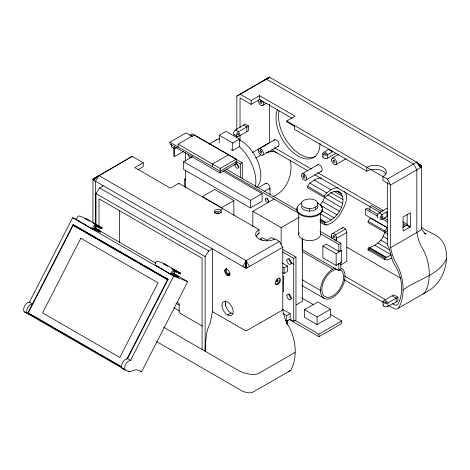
<?xml version="1.0" encoding="UTF-8"?>
<svg xmlns="http://www.w3.org/2000/svg" width="470" height="470" viewBox="0 0 470 470"><rect width="100%" height="100%" fill="white"/><g stroke="black" fill="none" stroke-linecap="round" stroke-linejoin="round"><path stroke-width="0.7" d="M322.843 156.974L322.843 153.479M323.225 156.152A2.855 1.645 0 0 0 323.959 158.278A2.855 1.645 0 0 0 327.713 158.137L327.713 154.648L332.584 151.828L332.584 151.44L328.554 149.113L328.554 149.501L323.677 152.315A2.855 1.645 0 0 0 323.677 154.648A2.855 1.645 0 0 0 327.713 154.648M383.197 304.789A2.855 1.645 0 0 0 384.531 306.64A2.855 1.645 0 0 0 387.973 306.381L392.849 303.567L392.849 303.955L394.406 304.854L396.245 305.247L397.955 304.278C404.218 292.369 402.156 276.319 394.847 265.227C390.746 258.947 391.034 250.927 387.315 244.647L387.315 182.995M137.845 169.776L143.25 166.656L143.25 162.773L132.152 156.369L93.025 179.141L92.907 222.551M385.946 174.141A11.415 6.592 0 0 0 366.853 171.186L366.853 167.302A11.415 6.592 0 0 1 382.991 167.302A11.415 6.592 0 0 1 382.991 176.62L382.991 180.504L390.676 184.939L420.362 167.802L421.496 166.145L416.667 162.168L269.392 77.139L236.833 96.115L236.833 129.65M294.355 126.201L286.688 121.777L286.688 121.019L387.315 179.117L416.667 162.168L421.496 166.145L421.49 229.219L420.362 230.494L390.676 247.631C391.698 252.936 393.09 258.312 395.993 262.93C403.707 276.013 405.968 294.396 398.66 308.044L396.61 309.207L394.406 308.737L388.69 305.435M398.66 308.044L430.214 289.826C439.944 282.758 445.983 270.926 446.418 258.952C446.723 252.995 446.059 246.662 442.505 241.686C437.899 234.142 428.005 232.444 421.32 227.245M143.25 162.773L134.843 167.625L170.404 188.159L178.806 183.306L258.97 229.589A11.415 6.592 0 0 0 258.97 238.907A11.415 6.592 0 0 0 275.115 238.907L279.433 241.398L282.793 247.226L282.793 309.918C283.815 315.223 285.208 320.599 288.11 325.216C295.824 338.3 298.086 356.683 290.777 370.331L254.229 391.428C250.663 394.066 245.875 392.638 242.191 390.999L156.633 341.602M282.793 247.226L246.873 267.965L245.769 267.971L246.145 260.615L279.433 241.398M344.287 191.601L345.814 193.017C348.129 199.991 344.422 206.424 341.22 212.399A20.474 11.821 -60 0 1 330.986 223.203L326.715 225.018L324.353 224.625L324.353 223.297L325.099 222.545C336.667 220.583 351.002 198.939 337.583 190.879M245.769 267.971L245.34 267.853L246.145 260.615L98.87 175.586L92.913 179.323M212.37 311.575L210.578 321.68L207.634 329.399L206.589 333.735L205.284 345.027L205.114 351.207L205.114 256.591L208.739 250.974L212.37 248.877L212.37 311.575L244.929 330.375L246.562 330.727L282.793 309.918M245.34 267.853L244.929 267.677L246.145 260.615L249.511 266.443M264.222 146.311L264.399 145.6L265.597 144.936M446.418 258.952C438.416 275.902 416.579 279.321 402.919 290.149M337.008 214.825L320.193 205.12L322.637 201.536L324.517 197.629L341.32 207.411M391.539 258.165L387.274 259.981L384.912 259.587L368.098 249.881L368.098 248.554L368.844 247.802C373.45 246.356 377.768 243.959 380.753 240.082C383.679 238.684 383.455 229.389 387.556 234.107M122.447 368.533L129.362 371.799L136.188 369.643L141.599 371.764L187.747 281.612L173.683 276.107L130.501 360.461C125.848 355.185 120.267 363.745 121.93 368.128L123.763 369.044L23.899 311.528C22.713 307.938 25.521 302.433 29.445 302.116L72.627 217.763L76.645 219.331M74.301 225.159L73.014 224.66L27.442 313.678L26.925 313.273C25.738 309.689 28.547 304.178 32.471 303.861L29.445 302.116M168.148 279.885L73.138 225.277L28.171 313.114L121.871 367.211M28.758 314.195L29.299 313.137M80.012 221.276L77.303 220.213L93.324 229.466L95.486 225.242L102.26 227.897L101.873 228.655L96.074 226.387M93.324 229.466L100.098 232.115L100.486 231.358L94.94 228.156M166.591 279.462L167.197 278.293M126.829 359.115L167.467 279.738L73.138 225.277M127.476 358.716L168.019 279.509L73.014 224.66M158.402 266.519L155.693 265.456L171.714 274.709L173.876 270.485L180.65 273.141L180.263 273.898L174.464 271.631M171.714 274.709L178.488 277.359L178.876 276.601L173.33 273.399M244.929 267.677L93.013 179.781L98.87 175.586L95.504 181.408L95.504 224.425M242.784 266.443L246.145 260.615L246.873 267.965M95.986 224.39L95.986 193.587L99.611 187.971L103.241 185.873M339.452 191.954C334.064 189.469 329.059 194.169 325.099 197.23L324.353 197.406L307.545 187.7L307.545 186.302L309.906 183.177L314.171 180.063A20.474 11.821 -60 0 1 321.41 178.124M324.353 197.406L324.353 196.008L326.715 192.882L330.986 189.774A20.474 11.821 -60 0 1 338.224 187.83M384.912 232.368L368.098 222.662L368.098 221.264L370.46 218.139L387.274 227.844L384.912 230.97L384.912 232.368L387.568 230.729M260.762 154.712L259.493 156.028L257.425 156.992M384.912 259.587L384.912 258.259L385.653 257.507L390.999 255.304M268.006 78.443L269.392 77.139L266.19 79.171M93.524 180.268L98.87 175.586L93.013 179.781M93.225 180.028L98.87 175.586M258.97 229.589L258.97 233.467L257.161 234.836A11.415 6.592 0 0 0 256.021 236.422M267.248 78.666L269.392 77.139L267.089 78.613M132.152 156.369L93.025 179.141M262.994 81.016L266.196 78.978L413.477 164.012L416.837 169.834L416.837 232.533C417.859 237.832 419.246 243.213 422.154 247.825C429.868 260.909 432.124 279.292 424.821 292.939L422.765 294.103M397.89 297.158L387.973 302.886A2.855 1.645 0 0 1 383.937 302.886A2.855 1.645 0 0 1 383.937 300.559L393.842 294.831L397.89 297.158L397.89 301.041L392.849 303.955M236.833 96.115L266.519 78.978M178.107 146.922L178.107 144.184L194.245 134.867L236.292 159.142L236.292 163.701L220.154 173.025L169.923 144.02L169.923 142.193L186.061 132.875L192.359 136.512M240.035 94.082L251.133 100.492L259.54 95.639L295.095 116.166L286.688 121.019M240.035 127.746L240.035 97.966L251.133 104.375L259.54 99.523L291.958 118.234M171.515 144.39L171.515 146.981L174.728 148.831L177.196 147.41M262.707 105.456L266.437 103.306M173.777 147.739L173.777 156.052L174.617 156.534L183.506 151.405M219.273 142.768L219.273 135.237L226 131.359L239.447 139.12L239.447 146.646L232.721 150.529L230.888 149.472M208.892 144.231L216.347 139.925M234.548 134.89A2.855 1.645 -60 0 1 233.608 132.81A2.855 1.645 -60 0 1 235.558 129.961L245.146 124.039L248.495 125.984L248.507 130.637L238.584 136.365A2.855 1.645 -60 0 1 236.569 135.201A2.855 1.645 -60 0 1 238.584 131.706L248.495 125.984M223.021 171.027L262.096 193.587L262.096 201.195L250.445 207.922L183.635 169.353L183.635 161.739L192.218 156.786M219.273 135.237L232.721 143.003L239.447 139.12M184.393 186.578L184.393 179.264L185.703 178.506M228.626 154.718L212.487 164.036L212.487 166.774M178.107 144.184L220.154 168.46L236.292 159.142M236.292 161.88L220.154 171.197L169.923 142.193M252.496 152.515L269.392 142.757L269.392 104.264M259.041 148.814L274.58 139.849M235.864 161.416L240.311 163.983L242.297 162.837L242.297 178.964M262.73 155.2L278.264 146.229M233.866 200.549L221.564 207.652L202.4 196.589L214.702 189.481L233.866 200.549L233.866 215.495M258.518 187.624L266.085 183.253M220.371 210.02L222.721 208.657M264.316 191.396L269.992 188.118L269.992 194.557M183.635 161.739L250.445 200.314L262.096 193.587M327.713 158.137L335.938 153.39M302.216 173.747L317.749 164.776M332.255 158.202L338.506 154.595M272.97 196.713C286.829 190.943 293.621 173.824 290.09 159.765M305.899 180.128L321.433 171.162M252.831 226.581L252.831 211.283L274.069 199.022M335.938 164.588L345.944 158.813M257.854 234.119L258.97 233.467M252.831 211.283L281.142 227.627L299.255 217.169M266.702 240.358L271.543 237.562L274.615 239.336M228.191 273.998L229.995 272.958M227.263 275.367L228.103 274.885M387.574 227.709L365.46 214.943L365.46 209.121L367.14 208.145L377.88 214.349M332.789 233.42L342.877 227.592M282.517 251.92L293.726 258.388L295.965 257.096L295.965 320.052L293.726 321.345L290.16 319.289L286.7 321.286L285.437 320.558M335.398 234.924L345.485 229.096M378.062 217.822A2.855 1.645 -60 0 1 377.122 215.742A2.855 1.645 -60 0 1 379.067 212.892L387.309 208.139M282.84 267.207L284.074 267.918L287.423 265.991L287.423 271.519L284.074 273.452L282.84 272.741M322.878 246.086L326.245 244.142L338.835 251.415L340.856 250.251L341.526 250.639L341.526 262.342L336.144 265.45L322.878 257.789L322.878 246.086L336.144 253.741L341.526 250.639M341.666 228.72A3.684 2.127 60 0 1 344.522 228.167A3.684 2.127 60 0 1 346.789 232.456L336.702 238.278L336.702 241.175M387.309 216.676L386.969 216.482L382.098 219.302A2.855 1.645 -60 0 1 380.077 218.133A2.855 1.645 -60 0 1 382.098 214.637L386.969 211.823L387.309 212.017M320.511 233.825L338.835 244.406L340.856 243.243L340.856 250.251M227.597 314.971L230.964 313.032M402.814 227.351L407.155 224.842L410.516 226.787L410.516 212.751L403.119 217.017L403.119 231.058L410.516 226.787M340.486 265.062L346.789 261.426L346.789 232.456M302.187 239.312L302.187 249.535L338.835 270.691L340.856 269.527L340.856 262.642M296.135 304.954L302.38 301.346L302.38 238.684M282.911 313.449L286.7 315.634L290.16 313.637L290.16 319.289M304.495 309.718L317.879 301.993L330.486 309.272L330.486 316.845L317.103 324.57L304.495 317.291L304.495 309.718L317.103 316.997L330.486 309.272M294.802 320.217L318.936 334.147L341.749 320.975L341.749 323.501L318.936 336.673L289.085 319.436M295.037 352.43L258.153 373.726C251.814 375.518 245.105 373.579 239.283 370.936L163.513 327.19M255.715 157.961L256.855 157.315M288.727 371.494L290.777 370.331M267.13 152.292L269.627 151.557M266.055 152.726L272.665 151.211M270.35 151.44L272.512 151.087M272.107 151.299L274.686 151.281M130.501 360.461C126.577 360.778 123.769 366.283 124.955 369.872L125.472 370.278M368.098 249.881L369.279 250.081M97.543 226.564L96.638 226.24M93.712 228.708L100.486 231.358M172.102 273.951L178.876 276.601M24.417 311.933L27.013 312.95M276.965 152.715L274.797 151.687L271.954 149.125M94.864 229.701L95.298 229.889M175.022 271.484L175.463 271.666M94.717 228.696L96.156 229.266L94.711 228.303M172.719 274.703L173.254 274.944M85.276 224.284L85.869 224.578M172.508 273.652L174.546 274.509L173.101 273.546M93.113 228.855L91.973 228.232M170.904 273.781L171.497 274.098M84.054 223.655L83.078 223.091M161.909 268.593L162.444 268.899M392.168 295.806L396.21 298.133L396.21 302.01M419.704 164.917L421.308 165.839M366.853 171.186L294.355 129.326L294.355 125.443M328.554 149.501L332.584 151.828M424.175 233.096L426.079 234.195L424.245 232.744L421.943 229.742M274.474 147.727L311.305 168.988M317.655 172.655L383.696 210.783M402.749 221.787L407.196 224.349M406.48 225.23L409.84 227.175M382.251 211.829L371.512 205.625L369.831 206.594L369.831 210.478M403.107 223.867L406.268 225.688M274.797 151.687L307.768 170.722M314.741 174.752L380.571 212.798M403.319 225.929L404.582 226.658M235.558 129.961L238.584 131.706M379.067 212.892L382.098 214.637M384.202 217.998L387.362 219.825M336.961 191.114L341.32 193.634M336.972 191.178L341.332 193.699M365.46 209.121L377.463 216.053M381.887 218.603L387.574 221.887M333.794 191.231L342.512 196.266M314.171 180.063L330.986 189.774M234.131 134.761L237.156 136.506M330.463 192.406L342.918 199.597M309.906 183.177L326.715 192.882M327.566 194.774L342.512 203.398M239.447 146.646L244.3 151.816A32.753 18.912 60 0 1 255.404 186.796M307.545 186.302L324.353 196.008M368.098 221.264L384.912 230.97M322.637 201.536L339.452 211.242M383.197 236.498L387.556 239.018M380.753 240.082L387.597 244.036M242.297 162.837L192.077 133.844L190.097 134.99L192.641 136.459M321.703 210.642L334.158 217.833M377.904 243.084L389.73 249.917M320.517 213.95L331.103 220.06M374.843 245.317L391.034 254.664M320.235 219.061L325.839 222.298M369.585 247.555L386.399 257.26M320.117 219.672L325.099 222.545M368.844 247.802L385.653 257.507M319.994 220.777L324.353 223.297M368.098 248.554L384.912 258.259M325.469 224.302L326.715 225.018M319.994 222.11L324.353 224.625M226.188 169.182L297.363 210.278M224.731 170.54L299.255 213.568M319.999 231.205L340.856 243.243M346.872 247.202L400.869 278.381M340.856 261.954L341.526 262.342M184.393 179.264L185.603 179.957M302.269 251.52L332.754 269.122M344.563 276.078L385.653 299.801M344.234 279.773L382.974 302.134M267.318 240.558L262.336 237.685L260.104 238.977L262.595 240.411M282.887 249.547L295.965 257.096M291.212 262.877L293.726 264.328M282.476 263.135L287.423 265.991M302.063 279.744L320.481 290.378M301.852 285.49L324.077 298.321M301.734 297.874L313.801 304.842M330.316 314.377L341.749 320.975M99.611 187.971L208.739 250.974M95.986 193.587L205.114 256.591M230.006 274.662L226.293 272.518L226.293 268.399M282.593 309.266L290.16 313.637M102.26 227.897L86.239 218.644L79.465 215.994A2.379 1.375 -60 0 0 76.857 218.162A2.379 1.375 -60 0 0 78.09 220.183M180.65 273.141L164.629 263.887L157.855 261.238A2.379 1.375 -60 0 0 155.353 263.124A2.379 1.375 -60 0 0 156.064 265.515M99.405 227.233L101.873 228.655M178.412 272.829L180.263 273.898M94.952 228.038L155.97 263.265M173.765 273.54L187.747 281.612M176.638 276.295L178.488 277.359M98.865 231.405L100.098 232.115M72.627 217.763L173.683 276.107M74.936 225.53L97.102 238.325M98.371 239.06L108.505 244.911M109.774 245.64L137.005 261.361M138.274 262.096L142.704 264.657M143.973 265.386L154.107 271.237M155.376 271.966L168.043 279.28M177.237 302.445L179.141 303.544L179.141 312.726L202.353 326.127M175.986 303.32L179.164 305.153M173.841 307.727L179.552 311.022M140.324 371.03L141.599 371.764M29.481 313.631L52.91 327.155M54.173 327.884L98.489 353.469M99.758 354.198L121.284 366.629M32.759 316.022L34.028 316.757M47.376 324.464L48.645 325.199M58.18 330.704L60.084 331.802M67.081 335.839L68.984 336.943M79.154 342.812L80.423 343.546M81.698 344.281L82.967 345.015M90.593 349.416L91.867 350.15M99.493 354.556L100.762 355.285M128.093 371.065L129.362 371.799M243.46 125.008L246.815 126.953L246.821 131.612M169.929 273.217L170.363 273.475M161.157 268.129L161.468 268.335M91.227 227.768L91.538 227.974M421.496 166.333L416.667 162.168L420.362 167.802M421.49 166.521L416.667 162.168L420.903 167.379M417.671 163.143L416.667 162.168L421.285 166.944M421.308 228.538L421.496 228.843M387.315 179.117L390.676 184.939L390.676 247.631M246.562 268.029L246.145 260.615L246.186 268.035M407.155 214.314L407.155 224.842M387.973 302.886L387.973 306.381M386.969 211.823L386.969 216.482M383.103 301.722L383.103 305.218M338.835 244.406L338.835 251.415M338.835 263.118L338.835 270.691M336.144 253.741L336.144 265.45M331.491 235.27L331.491 238.167M320.569 213.28L320.569 234.313M318.936 334.147L318.936 336.673M317.103 316.997L317.103 324.57M315.493 207.164L315.493 209.702M309.63 208.562L309.63 211.101M304.055 173.929L304.055 175.868M298.697 213.28L298.697 234.313M293.726 258.388L293.726 321.345M287.458 320.329L287.458 324.664M286.7 315.634L286.7 321.286M286.63 320.804L286.63 323.695M284.074 267.918L284.074 273.452M283.522 275.79L283.522 291.905M281.142 227.627L281.142 244.388M260.868 99.904L260.868 101.197M260.885 148.996L260.885 150.941M259.54 95.639L259.54 99.523M251.133 100.492L251.133 104.375M250.445 200.314L250.445 207.922M240.311 163.983L240.311 177.178M240.035 135.013L240.035 140.824M236.833 136.212L236.833 137.669M232.721 143.003L232.721 150.529M225.559 300.818L225.559 305.882M220.154 168.46L220.154 173.025M202.088 349.463L202.088 258.336L99.011 198.828L99.011 230.905M185.515 152.274L185.515 161.016M185.515 170.487L185.515 187.976M178.806 183.306L178.806 184.064M174.728 146.246L174.728 148.831M174.617 148.22L174.617 156.534M119.356 210.413L119.356 242.485M95.986 226.593L95.986 228.796M315.482 156.41A31.108 17.96 60 0 1 289.438 144.701A31.108 17.96 60 0 1 279.11 110.932M320.011 143.297A31.108 17.96 60 0 1 294.079 153.314A31.108 17.96 60 0 1 277.423 109.763M317.332 165.164A3.684 2.127 60 0 1 321.433 166.903A3.684 2.127 60 0 1 320.893 171.327M262.707 101.203A3.684 2.127 60 0 1 261.537 105.562A3.684 2.127 60 0 1 258.347 100.034M273.904 140.806A3.684 2.127 60 0 1 278.005 141.57A3.684 2.127 60 0 1 277.723 146.399M265.127 183.805A3.684 2.127 60 0 1 268.687 184.757A3.684 2.127 60 0 1 269.639 189.422M332.789 238.631A3.684 2.127 60 0 1 332.419 233.502A3.684 2.127 60 0 1 336.544 237.162A3.684 2.127 60 0 1 334.094 239.782M341.431 268.264A17.355 10.023 -60 0 1 338.136 292.928A17.355 10.023 -60 0 1 320.575 292.052A17.355 10.023 -60 0 1 335.31 267.959M339.399 269.463A15.428 8.907 -60 0 1 337.578 291.805A15.428 8.907 -60 0 1 321.844 289.591A15.428 8.907 -60 0 1 337.583 269.204M268.805 200.943A2.268 1.31 60 0 1 267.201 198.164M190.908 157.92A2.268 1.31 60 0 1 189.128 156.757A2.268 1.31 60 0 1 188.558 154.471M191.66 156.263A2.268 1.31 60 0 1 191.66 157.227M192.007 156.604A2.268 1.31 60 0 1 191.202 155.893M317.638 205.079A8.284 4.782 0 0 1 310.717 211.059A8.284 4.782 0 0 1 301.346 206.318M322.402 209.655A12.766 7.373 0 0 1 307.968 216.964A12.766 7.373 0 0 1 297.299 207.746M321.204 206.542A12.766 7.373 0 0 1 321.968 207.746M317.403 203.034A12.766 7.373 0 0 1 319.048 213.862A12.766 7.373 0 0 1 300.218 213.862A12.766 7.373 0 0 1 301.863 203.034M320.405 233.214A10.939 6.316 0 0 1 309.154 240.617A10.939 6.316 0 0 1 299.067 232.674M239.165 139.631A28.735 16.591 60 0 1 258.412 163.096A28.735 16.591 60 0 1 256.608 187.395M239.224 167.108A2.497 1.439 60 0 1 237.003 163.86M215.172 140.712A32.753 18.912 60 0 1 219.684 138.662M214.402 212.881A3.566 2.056 0 0 1 217.851 211.353A3.566 2.056 0 0 1 221.294 212.881M216.664 213.615A1.187 0.687 0 0 1 217.81 212.751A1.187 0.687 0 0 1 218.961 213.615M278.998 277.893A3.566 2.056 -60 0 1 278.751 282.405A3.566 2.056 -60 0 1 275.032 283.698M277.312 279.862A1.187 0.687 -60 0 1 277.012 281.054A1.187 0.687 -60 0 1 276.078 281.665M232.409 313.643A7.92 4.571 60 0 1 225.553 301.769M229.953 275.067A3.695 2.133 60 0 1 226.252 272.929A3.695 2.133 60 0 1 226.252 268.664M291.823 263.094A3.102 1.792 60 0 1 289.138 258.441M291.823 298.444A3.102 1.792 60 0 1 289.138 293.791M96.08 226.217L96.062 226.734A2.379 1.375 -60 0 1 94.981 228.849L94.552 229.201A2.379 1.375 -60 0 1 92.731 228.491A2.379 1.375 -60 0 1 94.258 225.506A2.379 1.375 -60 0 1 96.08 226.217M174.47 271.46L174.452 271.977A2.379 1.375 -60 0 1 173.371 274.092L172.942 274.445A2.379 1.375 -60 0 1 171.121 273.734A2.379 1.375 -60 0 1 172.649 270.749A2.379 1.375 -60 0 1 174.47 271.46M80.811 238.237L42.588 312.903L119.821 357.494L158.043 282.828L80.811 238.237M325.099 152.885L324.664 153.138A1.187 0.687 0 0 0 325.487 154.154A1.187 0.687 0 0 0 326.862 153.361A1.187 0.687 0 0 0 325.099 152.885M84.929 218.497L89.476 220.918L84.929 218.497M93.389 223.379L97.93 225.8L93.389 223.379M163.319 263.74L167.866 266.161L163.319 263.74M171.779 268.623L176.321 271.043L171.779 268.623M382.316 217.78A1.187 0.687 -60 0 0 382.692 215.942A1.187 0.687 -60 0 0 381.282 217.187A1.187 0.687 -60 0 0 382.316 217.78M385.359 302.316A1.187 0.687 0 0 0 387.145 301.722A1.187 0.687 0 0 0 385.359 301.129A1.187 0.687 0 0 0 385.359 302.316M238.801 134.849A1.187 0.687 -60 0 0 239.177 133.004A1.187 0.687 -60 0 0 237.773 134.256A1.187 0.687 -60 0 0 238.801 134.849M303.132 176.403A1.31 0.758 60 0 0 304.519 178.13A1.31 0.758 60 0 0 304.519 176.279A1.31 0.758 60 0 0 303.132 176.403M301.452 175.433A3.684 2.127 60 0 0 305.359 180.298A3.684 2.127 60 0 0 305.359 175.087A3.684 2.127 60 0 0 301.452 175.433M259.939 101.731A1.31 0.758 60 0 0 261.326 103.453A1.31 0.758 60 0 0 261.326 101.608A1.31 0.758 60 0 0 259.939 101.731M258.283 150.5A3.684 2.127 60 0 0 262.19 155.364A3.684 2.127 60 0 0 262.19 150.153A3.684 2.127 60 0 0 258.283 150.5M259.963 151.475A1.31 0.758 60 0 0 261.349 153.197A1.31 0.758 60 0 0 261.349 151.352A1.31 0.758 60 0 0 259.963 151.475M333.171 160.863A1.31 0.758 60 0 0 334.558 162.585A1.31 0.758 60 0 0 334.558 160.74A1.31 0.758 60 0 0 333.171 160.863M331.491 159.888A3.684 2.127 60 0 0 335.398 164.753A3.684 2.127 60 0 0 335.398 159.542A3.684 2.127 60 0 0 331.491 159.888M333.171 236.24A1.31 0.758 60 0 0 334.558 237.967A1.31 0.758 60 0 0 334.558 236.116A1.31 0.758 60 0 0 333.171 236.24M265.297 199.262A2.268 1.31 60 0 0 267.706 202.259A2.268 1.31 60 0 0 267.706 199.045A2.268 1.31 60 0 0 265.297 199.262M305.488 207.922A8.284 4.782 0 0 0 317.92 203.78A8.284 4.782 0 0 0 305.488 199.638A8.284 4.782 0 0 0 305.488 207.922M235.018 165.005A2.497 1.439 60 0 0 237.667 168.295A2.497 1.439 60 0 0 237.667 164.764A2.497 1.439 60 0 0 235.018 165.005M215.325 212.928A3.566 2.056 0 0 0 221.294 212.005A3.566 2.056 0 0 0 216.923 209.485A3.566 2.056 0 0 0 215.325 212.928M278.575 283.821A3.566 2.056 -60 0 0 279.703 278.299A3.566 2.056 -60 0 0 275.485 282.041A3.566 2.056 -60 0 0 278.575 283.821M277.418 281.8A1.187 0.687 -60 0 0 277.799 279.955A1.187 0.687 -60 0 0 276.389 281.207A1.187 0.687 -60 0 0 277.418 281.8M224.648 270.838A3.695 2.133 60 0 0 228.567 275.72A3.695 2.133 60 0 0 228.567 270.491A3.695 2.133 60 0 0 224.648 270.838M221.999 305.271A7.92 4.571 60 0 0 230.4 315.723A7.92 4.571 60 0 0 230.4 304.525A7.92 4.571 60 0 0 221.999 305.271M286.823 260.345A3.102 1.792 60 0 0 290.113 264.44A3.102 1.792 60 0 0 290.113 260.051A3.102 1.792 60 0 0 286.823 260.345M286.823 295.695A3.102 1.792 60 0 0 290.113 299.789A3.102 1.792 60 0 0 290.113 295.401A3.102 1.792 60 0 0 286.823 295.695"/></g></svg>
